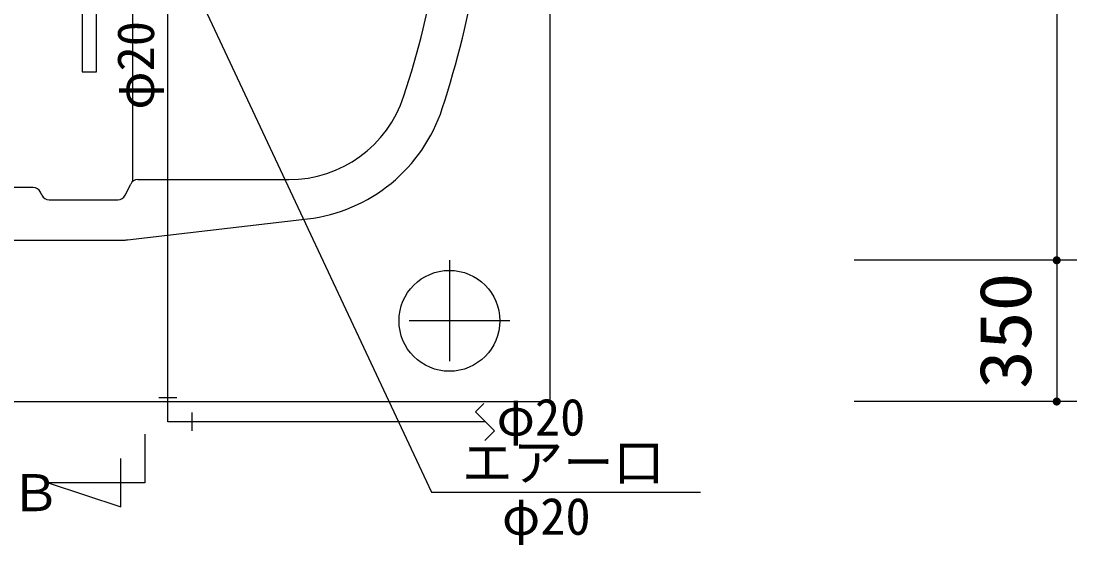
# Model space of a CAD drawing. Units: millimetres, scale not verified. Extents: x -14850 to 14850, y -10500 to 10500.
# Drawn here: x -6606 to -3988, y -1180 to 118 of the extents above; entities that cross this region are included whole.
import ezdxf
from ezdxf.enums import TextEntityAlignment as Align

# ---------------------------------------------------------------- set-up
doc = ezdxf.new("R2010")
doc.units = ezdxf.units.MM
doc.header["$LTSCALE"] = 50
doc.linetypes.add('CHAIN1', pattern=[8, 5, -1, 1, -1])
doc.layers.add('0-0_躯体', color=5, linetype='Continuous', lineweight=25)
doc.layers.add('0-1_製作', color=5, linetype='Continuous', lineweight=25)
doc.styles.add('ＭＳ ゴシック', font='')
doc.styles.get('ＭＳ ゴシック').set_extended_font_data('MS Gothic')

msp = doc.modelspace()

# ---------------------------------------------------------------- linework, layer by layer
at = {"layer": '0-0_躯体', "color": 3}
for p, q in [((-6328.51, -279.02), (-6328.51, 1629.53)), ((-6217.94, 292.62), (-5587.98, -1049.56)), ((-6347.98, -313.69), (-6334.03, -285.8)), ((-6316.15, -274.75), (-5941.63, -274.75)), ((-6575.87, -294.75), (-6821.14, -294.75)), ((-6554.03, -313.69), (-6557.98, -305.8)), ((-6536.14, -324.75), (-6365.87, -324.75)), ((-6341.94, -424.08), (-5895.36, -372.06)), ((-9228.4, -424.75), (-6353.51, -424.75)), ((-6298.51, -905.89), (-6298.51, -1025.89)), ((-5587.98, -1049.56), (-4920.86, -1049.56))]:
    msp.add_line(p, q, dxfattribs=at)
at = {"layer": '0-0_躯体', "color": 2, "linetype": 'CHAIN1'}
for p, q in [((-5543.51, -474.75), (-5543.51, -774.75)), ((-5393.51, -624.75), (-5693.51, -624.75))]:
    msp.add_line(p, q, dxfattribs=at)
at = {"layer": '0-0_躯体', "color": 6}
for p, q in [((-6264.51, -814.75), (-6219.51, -814.75)), ((-6182.01, -852.25), (-6182.01, -897.25))]:
    msp.add_line(p, q, dxfattribs=at)
at = {"layer": '0-0_躯体', "color": 7}
for p, q in [((-5478.69, -850.38), (-5458.18, -829.87)), ((-5431.89, -897.17), (-5478.69, -850.38)), ((-5455.96, -921.25), (-5431.89, -897.17))]:
    msp.add_line(p, q, dxfattribs=at)
at = {"layer": '0-0_躯体', "color": 2}
for points in [[(-9893.51, 2175.25), (-9893.51, -824.75), (-5293.51, -824.75)], [(-5293.51, -824.75), (-5293.51, 2175.25), (-9893.51, 2175.25)]]:
    msp.add_lwpolyline(points, dxfattribs=at)
at = {"layer": '0-0_躯体', "color": 3}
msp.add_lwpolyline([(-6418.58, -7.75), (-6418.58, 192.25), (-6454.58, 192.25), (-6454.58, -7.75)], close=True, dxfattribs=at)
at = {"layer": '0-0_躯体', "color": 6}
msp.add_lwpolyline([(-5454.32, -874.75), (-6242.01, -874.75), (-6242.01, 166.25)], dxfattribs=at)
at = {"layer": '0-0_躯体', "color": 3}
msp.add_lwpolyline([(-6298.51, -1025.89), (-6538.51, -1025.89), (-6358.51, -1085.89), (-6358.51, -965.89)], dxfattribs=at)
at = {"layer": '0-0_躯体', "color": 2}
msp.add_circle((-5543.51, -624.75), 125, dxfattribs=at)
at = {"layer": '0-0_躯体', "color": 3}
for centre, radius, start, end in [((-7938.51, 675.25), 2400, 341.96945, 358.50775), ((-7938.51, 675.25), 2500, 341.96945, 358.56744), ((-5941.63, 25.25), 300, 270, 341.96945), ((-5941.63, 25.25), 400, 276.64346, 341.96945), ((-6316.14, -294.75), 20, 90.02144, 153.43494), ((-6575.87, -314.75), 20, 26.56505, 90), ((-6536.14, -304.75), 20, 206.56503, 270), ((-6365.87, -304.75), 20, 270, 333.43494), ((-6353.51, -324.75), 100, 270, 276.64346)]:
    msp.add_arc(centre, radius, start, end, dxfattribs=at)
at = {"layer": '0-1_製作', "color": 2}
for p, q in [((-4037.5, 1825.3), (-4037.5, -473.7)), ((-3987.5, -474.7), (-4539.99, -474.7)), ((-4037.5, -474.7), (-4037.5, -824.75)), ((-3987.5, -824.75), (-4539.99, -824.75))]:
    msp.add_line(p, q, dxfattribs=at)
at = {"layer": '0-1_製作'}
for points in [[(-4046.55, -470.44), (-4037.5, -474.7), (-4047.01, -471.61)], [(-4045.95, -469.34), (-4037.5, -474.7), (-4046.55, -470.44)], [(-4045.21, -468.33), (-4037.5, -474.7), (-4045.95, -469.34)], [(-4044.35, -467.41), (-4037.5, -474.7), (-4045.21, -468.33)], [(-4043.38, -466.61), (-4037.5, -474.7), (-4044.35, -467.41)], [(-4042.32, -465.94), (-4037.5, -474.7), (-4043.38, -466.61)], [(-4041.18, -465.4), (-4037.5, -474.7), (-4042.32, -465.94)], [(-4039.99, -465.02), (-4037.5, -474.7), (-4041.18, -465.4)], [(-4038.76, -464.78), (-4037.5, -474.7), (-4039.99, -465.02)], [(-4037.5, -464.7), (-4037.5, -474.7), (-4038.76, -464.78)], [(-4037.5, -464.7), (-4027.5, -474.7), (-4037.5, -474.7)], [(-4036.87, -464.72), (-4027.5, -474.7), (-4037.5, -464.7)], [(-4035.63, -464.88), (-4027.5, -474.7), (-4036.87, -464.72)], [(-4034.41, -465.19), (-4027.5, -474.7), (-4035.63, -464.88)], [(-4033.24, -465.65), (-4027.5, -474.7), (-4034.41, -465.19)], [(-4032.14, -466.26), (-4027.5, -474.7), (-4033.24, -465.65)], [(-4031.13, -467), (-4027.5, -474.7), (-4032.14, -466.26)], [(-4030.21, -467.86), (-4027.5, -474.7), (-4031.13, -467)], [(-4029.41, -468.82), (-4027.5, -474.7), (-4030.21, -467.86)], [(-4028.74, -469.88), (-4027.5, -474.7), (-4029.41, -468.82)], [(-4028.2, -471.02), (-4027.5, -474.7), (-4028.74, -469.88)], [(-4027.82, -472.21), (-4027.5, -474.7), (-4028.2, -471.02)], [(-4047.48, -474.07), (-4037.5, -474.7), (-4047.5, -474.7)], [(-4047.5, -474.7), (-4047.19, -477.19), (-4047.42, -475.96)], [(-4037.5, -474.7), (-4047.19, -477.19), (-4047.5, -474.7)], [(-4047.32, -472.83), (-4037.5, -474.7), (-4047.48, -474.07)], [(-4047.01, -471.61), (-4037.5, -474.7), (-4047.32, -472.83)], [(-4037.5, -474.7), (-4046.8, -478.38), (-4047.19, -477.19)], [(-4037.5, -474.7), (-4046.26, -479.52), (-4046.8, -478.38)], [(-4037.5, -474.7), (-4045.59, -480.58), (-4046.26, -479.52)], [(-4037.5, -474.7), (-4044.79, -481.55), (-4045.59, -480.58)], [(-4037.5, -474.7), (-4043.88, -482.41), (-4044.79, -481.55)], [(-4037.5, -474.7), (-4042.86, -483.15), (-4043.88, -482.41)], [(-4037.5, -474.7), (-4041.76, -483.75), (-4042.86, -483.15)], [(-4037.5, -474.7), (-4040.59, -484.21), (-4041.76, -483.75)], [(-4037.5, -474.7), (-4039.38, -484.52), (-4040.59, -484.21)], [(-4037.5, -474.7), (-4038.13, -484.68), (-4039.38, -484.52)], [(-4037.5, -474.7), (-4037.5, -484.7), (-4038.13, -484.68)], [(-4037.5, -474.7), (-4036.25, -484.62), (-4037.5, -484.7)], [(-4027.5, -474.7), (-4036.25, -484.62), (-4037.5, -474.7)], [(-4027.5, -474.7), (-4035.01, -484.39), (-4036.25, -484.62)], [(-4027.5, -474.7), (-4033.82, -484), (-4035.01, -484.39)], [(-4027.5, -474.7), (-4032.68, -483.46), (-4033.82, -484)], [(-4027.5, -474.7), (-4031.62, -482.79), (-4032.68, -483.46)], [(-4027.5, -474.7), (-4030.66, -481.99), (-4031.62, -482.79)], [(-4027.5, -474.7), (-4029.8, -481.08), (-4030.66, -481.99)], [(-4027.5, -474.7), (-4029.06, -480.06), (-4029.8, -481.08)], [(-4027.5, -474.7), (-4028.45, -478.96), (-4029.06, -480.06)], [(-4027.5, -474.7), (-4027.99, -477.79), (-4028.45, -478.96)], [(-4027.5, -474.7), (-4027.68, -476.58), (-4027.99, -477.79)], [(-4027.58, -473.45), (-4027.5, -474.7), (-4027.82, -472.21)], [(-4027.5, -474.7), (-4027.52, -475.33), (-4027.68, -476.58)], [(-4047.48, -824.12), (-4037.5, -824.75), (-4047.5, -824.75)], [(-4047.5, -824.75), (-4046.8, -828.43), (-4047.42, -826)], [(-4047.5, -824.75), (-4046.26, -829.56), (-4046.8, -828.43)], [(-4037.5, -824.75), (-4046.26, -829.56), (-4047.5, -824.75)], [(-4047.32, -822.87), (-4037.5, -824.75), (-4047.48, -824.12)], [(-4047.42, -826), (-4046.8, -828.43), (-4047.19, -827.23)], [(-4047.01, -821.66), (-4037.5, -824.75), (-4047.32, -822.87)], [(-4046.55, -820.49), (-4037.5, -824.75), (-4047.01, -821.66)], [(-4045.95, -819.39), (-4037.5, -824.75), (-4046.55, -820.49)], [(-4037.5, -824.75), (-4045.59, -830.62), (-4046.26, -829.56)], [(-4045.21, -818.37), (-4037.5, -824.75), (-4045.95, -819.39)], [(-4037.5, -824.75), (-4044.79, -831.59), (-4045.59, -830.62)], [(-4044.35, -817.46), (-4037.5, -824.75), (-4045.21, -818.37)], [(-4037.5, -824.75), (-4043.88, -832.45), (-4044.79, -831.59)], [(-4043.38, -816.66), (-4037.5, -824.75), (-4044.35, -817.46)], [(-4037.5, -824.75), (-4042.86, -833.19), (-4043.88, -832.45)], [(-4042.32, -815.98), (-4037.5, -824.75), (-4043.38, -816.66)], [(-4037.5, -824.75), (-4041.76, -833.8), (-4042.86, -833.19)], [(-4041.18, -815.45), (-4037.5, -824.75), (-4042.32, -815.98)], [(-4037.5, -824.75), (-4040.59, -834.26), (-4041.76, -833.8)], [(-4039.99, -815.06), (-4037.5, -824.75), (-4041.18, -815.45)], [(-4037.5, -824.75), (-4039.38, -834.57), (-4040.59, -834.26)], [(-4038.76, -814.83), (-4037.5, -824.75), (-4039.99, -815.06)], [(-4037.5, -824.75), (-4038.13, -834.73), (-4039.38, -834.57)], [(-4038.76, -814.83), (-4037.5, -814.75), (-4037.5, -824.75)], [(-4037.5, -824.75), (-4037.5, -834.75), (-4038.13, -834.73)], [(-4037.5, -814.75), (-4027.5, -824.75), (-4037.5, -824.75)], [(-4036.87, -814.77), (-4027.5, -824.75), (-4037.5, -814.75)], [(-4037.5, -824.75), (-4036.25, -834.67), (-4037.5, -834.75)], [(-4037.5, -824.75), (-4035.01, -834.43), (-4036.25, -834.67)], [(-4027.5, -824.75), (-4035.01, -834.43), (-4037.5, -824.75)], [(-4035.63, -814.92), (-4027.5, -824.75), (-4036.87, -814.77)], [(-4034.41, -815.24), (-4027.5, -824.75), (-4035.63, -814.92)], [(-4027.5, -824.75), (-4033.82, -834.04), (-4035.01, -834.43)], [(-4033.24, -815.7), (-4027.5, -824.75), (-4034.41, -815.24)], [(-4027.5, -824.75), (-4032.68, -833.51), (-4033.82, -834.04)], [(-4032.14, -816.3), (-4027.5, -824.75), (-4033.24, -815.7)], [(-4027.5, -824.75), (-4031.62, -832.84), (-4032.68, -833.51)], [(-4031.13, -817.04), (-4027.5, -824.75), (-4032.14, -816.3)], [(-4027.5, -824.75), (-4030.66, -832.04), (-4031.62, -832.84)], [(-4030.21, -817.9), (-4027.5, -824.75), (-4031.13, -817.04)], [(-4027.5, -824.75), (-4029.8, -831.12), (-4030.66, -832.04)], [(-4029.41, -818.87), (-4027.5, -824.75), (-4030.21, -817.9)], [(-4027.5, -824.75), (-4029.06, -830.11), (-4029.8, -831.12)], [(-4028.74, -819.93), (-4027.5, -824.75), (-4029.41, -818.87)], [(-4027.5, -824.75), (-4028.45, -829), (-4029.06, -830.11)], [(-4028.2, -821.07), (-4027.5, -824.75), (-4028.74, -819.93)], [(-4027.5, -824.75), (-4027.99, -827.84), (-4028.45, -829)], [(-4028.2, -821.07), (-4027.58, -823.49), (-4027.5, -824.75)], [(-4027.82, -822.26), (-4027.58, -823.49), (-4028.2, -821.07)], [(-4027.5, -824.75), (-4027.68, -826.62), (-4027.99, -827.84)], [(-4027.5, -824.75), (-4027.52, -825.37), (-4027.68, -826.62)]]:
    msp.add_solid(points, dxfattribs=at)

# ---------------------------------------------------------------- texts
at = {"layer": '0-0_躯体', "color": 4, "style": 'ＭＳ ゴシック'}
msp.add_text('φ20', height=91.79, rotation=90, dxfattribs=at).set_placement((-6248.46, -101.64), align=Align.BOTTOM_LEFT)
for s, p in [('φ20', (-5426.42, -936.72)), ('\u3000エアー口\u3000', (-5637.19, -1049)), ('Ｂ', (-6632.77, -1124.09)), ('\u3000φ20', (-5538.4, -1182.5))]:
    msp.add_text(s, height=91.79, dxfattribs=at).set_placement(p, align=Align.BOTTOM_LEFT)
at = {"layer": '0-1_製作', "color": 4, "style": 'ＭＳ ゴシック', "width": 1.1}
msp.add_text('350', height=128.4, rotation=90, dxfattribs=at).set_placement((-4062.5, -793.47), align=Align.BOTTOM_LEFT)

doc.saveas('drawing.dxf')
